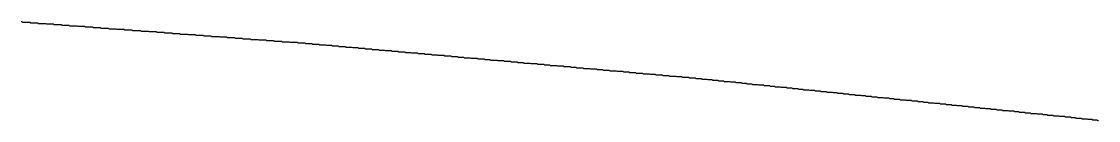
# Model space of a CAD drawing. Header units: millimetres. Extents: x 41 to 1041, y 1148 to 1248.
# Drawn here: x 230.35 to 248.56, y 1199.87 to 1201.54 of the extents above; entities that cross this region are included whole.
import ezdxf

# ---------------------------------------------------------------- set-up
doc = ezdxf.new("R2010")
doc.units = ezdxf.units.MM

msp = doc.modelspace()

# ---------------------------------------------------------------- linework, layer by layer
at = {"color": 3}
msp.add_polyline3d([(230.339, 1201.535, 0), (230.355, 1201.535, 0), (230.372, 1201.525, 0), (230.388, 1201.525, 0), (230.405, 1201.525, 0), (230.421, 1201.525, 0), (230.438, 1201.525, 0), (230.454, 1201.525, 0), (230.471, 1201.525, 0), (230.488, 1201.525, 0), (230.504, 1201.515, 0), (230.521, 1201.515, 0), (230.537, 1201.515, 0), (230.554, 1201.515, 0), (230.57, 1201.515, 0), (230.587, 1201.515, 0), (230.604, 1201.515, 0), (230.62, 1201.515, 0), (230.637, 1201.505, 0), (230.653, 1201.505, 0), (230.67, 1201.505, 0), (230.686, 1201.505, 0), (230.703, 1201.505, 0), (230.719, 1201.505, 0), (230.736, 1201.505, 0), (230.753, 1201.505, 0), (230.769, 1201.495, 0), (230.786, 1201.495, 0), (230.802, 1201.495, 0), (230.819, 1201.495, 0), (230.835, 1201.495, 0), (230.852, 1201.495, 0), (230.868, 1201.495, 0), (230.885, 1201.495, 0), (230.902, 1201.485, 0), (230.918, 1201.485, 0), (230.935, 1201.485, 0), (230.951, 1201.485, 0), (230.968, 1201.485, 0), (230.984, 1201.485, 0), (231.001, 1201.485, 0), (231.017, 1201.485, 0), (231.034, 1201.475, 0), (231.051, 1201.475, 0), (231.067, 1201.475, 0), (231.084, 1201.475, 0), (231.1, 1201.475, 0), (231.117, 1201.475, 0), (231.133, 1201.475, 0), (231.15, 1201.475, 0), (231.166, 1201.465, 0), (231.183, 1201.465, 0), (231.2, 1201.465, 0), (231.216, 1201.465, 0), (231.233, 1201.465, 0), (231.249, 1201.465, 0), (231.266, 1201.465, 0), (231.282, 1201.465, 0), (231.299, 1201.455, 0), (231.315, 1201.455, 0), (231.332, 1201.455, 0), (231.349, 1201.455, 0), (231.365, 1201.455, 0), (231.382, 1201.455, 0), (231.398, 1201.455, 0), (231.415, 1201.455, 0), (231.431, 1201.445, 0), (231.448, 1201.445, 0), (231.464, 1201.445, 0), (231.481, 1201.445, 0), (231.498, 1201.445, 0), (231.514, 1201.445, 0), (231.531, 1201.445, 0), (231.547, 1201.445, 0), (231.564, 1201.435, 0), (231.58, 1201.435, 0), (231.597, 1201.435, 0), (231.613, 1201.435, 0), (231.63, 1201.435, 0), (231.647, 1201.435, 0), (231.663, 1201.435, 0), (231.68, 1201.435, 0), (231.696, 1201.425, 0), (231.713, 1201.425, 0), (231.729, 1201.425, 0), (231.746, 1201.425, 0), (231.763, 1201.425, 0), (231.779, 1201.425, 0), (231.796, 1201.425, 0), (231.812, 1201.425, 0), (231.829, 1201.415, 0), (231.845, 1201.415, 0), (231.862, 1201.415, 0), (231.878, 1201.415, 0), (231.895, 1201.415, 0), (231.912, 1201.415, 0), (231.928, 1201.415, 0), (231.945, 1201.415, 0), (231.961, 1201.405, 0), (231.978, 1201.405, 0), (231.994, 1201.405, 0), (232.011, 1201.405, 0), (232.027, 1201.405, 0), (232.044, 1201.405, 0), (232.061, 1201.405, 0), (232.077, 1201.405, 0), (232.094, 1201.395, 0), (232.11, 1201.395, 0), (232.127, 1201.395, 0), (232.143, 1201.395, 0), (232.16, 1201.395, 0), (232.176, 1201.395, 0), (232.193, 1201.395, 0), (232.21, 1201.395, 0), (232.226, 1201.385, 0), (232.243, 1201.385, 0), (232.259, 1201.385, 0), (232.276, 1201.385, 0), (232.292, 1201.385, 0), (232.309, 1201.385, 0), (232.325, 1201.385, 0), (232.342, 1201.385, 0), (232.359, 1201.385, 0), (232.375, 1201.375, 0), (232.392, 1201.375, 0), (232.408, 1201.375, 0), (232.425, 1201.375, 0), (232.441, 1201.375, 0), (232.458, 1201.375, 0), (232.474, 1201.375, 0), (232.491, 1201.375, 0), (232.508, 1201.365, 0), (232.524, 1201.365, 0), (232.541, 1201.365, 0), (232.557, 1201.365, 0), (232.574, 1201.365, 0), (232.59, 1201.365, 0), (232.607, 1201.365, 0), (232.623, 1201.365, 0), (232.64, 1201.355, 0), (232.657, 1201.355, 0), (232.673, 1201.355, 0), (232.69, 1201.355, 0), (232.706, 1201.355, 0), (232.723, 1201.355, 0), (232.739, 1201.355, 0), (232.756, 1201.355, 0), (232.773, 1201.345, 0), (232.789, 1201.345, 0), (232.806, 1201.345, 0), (232.822, 1201.345, 0), (232.839, 1201.345, 0), (232.855, 1201.345, 0), (232.872, 1201.345, 0), (232.888, 1201.345, 0), (232.905, 1201.335, 0), (232.922, 1201.335, 0), (232.938, 1201.335, 0), (232.955, 1201.335, 0), (232.971, 1201.335, 0), (232.988, 1201.335, 0), (233.004, 1201.335, 0), (233.021, 1201.335, 0), (233.037, 1201.325, 0), (233.054, 1201.325, 0), (233.071, 1201.325, 0), (233.087, 1201.325, 0), (233.104, 1201.325, 0), (233.12, 1201.325, 0), (233.137, 1201.325, 0), (233.153, 1201.325, 0), (233.17, 1201.315, 0), (233.186, 1201.315, 0), (233.203, 1201.315, 0), (233.22, 1201.315, 0), (233.236, 1201.315, 0), (233.253, 1201.315, 0), (233.269, 1201.315, 0), (233.286, 1201.315, 0), (233.302, 1201.305, 0), (233.319, 1201.305, 0), (233.335, 1201.305, 0), (233.352, 1201.305, 0), (233.369, 1201.305, 0), (233.385, 1201.305, 0), (233.402, 1201.305, 0), (233.418, 1201.305, 0), (233.435, 1201.295, 0), (233.451, 1201.295, 0), (233.468, 1201.295, 0), (233.484, 1201.295, 0), (233.501, 1201.295, 0), (233.518, 1201.295, 0), (233.534, 1201.295, 0), (233.551, 1201.295, 0), (233.567, 1201.285, 0), (233.584, 1201.285, 0), (233.6, 1201.285, 0), (233.617, 1201.285, 0), (233.633, 1201.285, 0), (233.65, 1201.285, 0), (233.667, 1201.285, 0), (233.683, 1201.285, 0), (233.7, 1201.275, 0), (233.716, 1201.275, 0), (233.733, 1201.275, 0), (233.749, 1201.275, 0), (233.766, 1201.275, 0), (233.783, 1201.275, 0), (233.799, 1201.275, 0), (233.816, 1201.275, 0), (233.832, 1201.265, 0), (233.849, 1201.265, 0), (233.865, 1201.265, 0), (233.882, 1201.265, 0), (233.898, 1201.265, 0), (233.915, 1201.265, 0), (233.932, 1201.265, 0), (233.948, 1201.265, 0), (233.965, 1201.255, 0), (233.981, 1201.255, 0), (233.998, 1201.255, 0), (234.014, 1201.255, 0), (234.031, 1201.255, 0), (234.047, 1201.255, 0), (234.064, 1201.255, 0), (234.081, 1201.255, 0), (234.097, 1201.245, 0), (234.114, 1201.245, 0), (234.13, 1201.245, 0), (234.147, 1201.245, 0), (234.163, 1201.245, 0), (234.18, 1201.245, 0), (234.196, 1201.245, 0), (234.213, 1201.245, 0), (234.23, 1201.235, 0), (234.246, 1201.235, 0), (234.263, 1201.235, 0), (234.279, 1201.235, 0), (234.296, 1201.235, 0), (234.312, 1201.235, 0), (234.329, 1201.235, 0), (234.345, 1201.235, 0), (234.362, 1201.225, 0), (234.379, 1201.225, 0), (234.395, 1201.225, 0), (234.412, 1201.225, 0), (234.428, 1201.225, 0), (234.445, 1201.225, 0), (234.461, 1201.225, 0), (234.478, 1201.225, 0), (234.494, 1201.215, 0), (234.511, 1201.215, 0), (234.528, 1201.215, 0), (234.544, 1201.215, 0), (234.561, 1201.215, 0), (234.577, 1201.215, 0), (234.594, 1201.215, 0), (234.61, 1201.215, 0), (234.627, 1201.205, 0), (234.643, 1201.205, 0), (234.66, 1201.205, 0), (234.677, 1201.205, 0), (234.693, 1201.205, 0), (234.71, 1201.205, 0), (234.726, 1201.205, 0), (234.743, 1201.205, 0), (234.759, 1201.195, 0), (234.776, 1201.195, 0), (234.792, 1201.195, 0), (234.809, 1201.195, 0), (234.826, 1201.195, 0), (234.842, 1201.195, 0), (234.859, 1201.195, 0), (234.875, 1201.195, 0), (234.892, 1201.185, 0), (234.908, 1201.185, 0), (234.925, 1201.185, 0), (234.942, 1201.185, 0), (234.958, 1201.185, 0), (234.975, 1201.185, 0), (234.991, 1201.185, 0), (235.008, 1201.185, 0), (235.024, 1201.175, 0), (235.041, 1201.175, 0), (235.057, 1201.175, 0), (235.074, 1201.175, 0), (235.091, 1201.175, 0), (235.107, 1201.175, 0), (235.124, 1201.175, 0), (235.14, 1201.175, 0), (235.157, 1201.165, 0), (235.173, 1201.165, 0), (235.19, 1201.165, 0), (235.206, 1201.165, 0), (235.223, 1201.165, 0), (235.24, 1201.165, 0), (235.256, 1201.165, 0), (235.273, 1201.155, 0), (235.289, 1201.155, 0), (235.306, 1201.155, 0), (235.322, 1201.155, 0), (235.339, 1201.155, 0), (235.355, 1201.155, 0), (235.372, 1201.155, 0), (235.388, 1201.145, 0), (235.405, 1201.145, 0), (235.421, 1201.145, 0), (235.438, 1201.145, 0), (235.455, 1201.145, 0), (235.471, 1201.145, 0), (235.488, 1201.145, 0), (235.504, 1201.135, 0), (235.521, 1201.135, 0), (235.537, 1201.135, 0), (235.554, 1201.135, 0), (235.57, 1201.135, 0), (235.587, 1201.135, 0), (235.603, 1201.125, 0), (235.62, 1201.125, 0), (235.636, 1201.125, 0), (235.653, 1201.125, 0), (235.669, 1201.125, 0), (235.686, 1201.125, 0), (235.703, 1201.125, 0), (235.719, 1201.115, 0), (235.736, 1201.115, 0), (235.752, 1201.115, 0), (235.769, 1201.115, 0), (235.785, 1201.115, 0), (235.802, 1201.115, 0), (235.818, 1201.115, 0), (235.835, 1201.105, 0), (235.851, 1201.105, 0), (235.868, 1201.105, 0), (235.884, 1201.105, 0), (235.901, 1201.105, 0), (235.918, 1201.105, 0), (235.934, 1201.105, 0), (235.951, 1201.095, 0), (235.967, 1201.095, 0), (235.984, 1201.095, 0), (236, 1201.095, 0), (236.017, 1201.095, 0), (236.033, 1201.095, 0), (236.05, 1201.085, 0), (236.066, 1201.085, 0), (236.083, 1201.085, 0), (236.099, 1201.085, 0), (236.116, 1201.085, 0), (236.133, 1201.085, 0), (236.149, 1201.085, 0), (236.166, 1201.075, 0), (236.182, 1201.075, 0), (236.199, 1201.075, 0), (236.215, 1201.075, 0), (236.232, 1201.075, 0), (236.248, 1201.075, 0), (236.265, 1201.075, 0), (236.281, 1201.065, 0), (236.298, 1201.065, 0), (236.314, 1201.065, 0), (236.331, 1201.065, 0), (236.348, 1201.065, 0), (236.364, 1201.065, 0), (236.381, 1201.065, 0), (236.397, 1201.055, 0), (236.414, 1201.055, 0), (236.43, 1201.055, 0), (236.447, 1201.055, 0), (236.463, 1201.055, 0), (236.48, 1201.055, 0), (236.496, 1201.045, 0), (236.513, 1201.045, 0), (236.529, 1201.045, 0), (236.546, 1201.045, 0), (236.563, 1201.045, 0), (236.579, 1201.045, 0), (236.596, 1201.045, 0), (236.612, 1201.035, 0), (236.629, 1201.035, 0), (236.645, 1201.035, 0), (236.662, 1201.035, 0), (236.678, 1201.035, 0), (236.695, 1201.035, 0), (236.711, 1201.035, 0), (236.728, 1201.025, 0), (236.744, 1201.025, 0), (236.761, 1201.025, 0), (236.778, 1201.025, 0), (236.794, 1201.025, 0), (236.811, 1201.025, 0), (236.827, 1201.025, 0), (236.844, 1201.015, 0), (236.86, 1201.015, 0), (236.877, 1201.015, 0), (236.893, 1201.015, 0), (236.91, 1201.015, 0), (236.926, 1201.015, 0), (236.943, 1201.005, 0), (236.959, 1201.005, 0), (236.976, 1201.005, 0), (236.993, 1201.005, 0), (237.009, 1201.005, 0), (237.026, 1201.005, 0), (237.042, 1201.005, 0), (237.059, 1200.995, 0), (237.075, 1200.995, 0), (237.092, 1200.995, 0), (237.108, 1200.995, 0), (237.125, 1200.995, 0), (237.141, 1200.995, 0), (237.158, 1200.995, 0), (237.174, 1200.985, 0), (237.191, 1200.985, 0), (237.208, 1200.985, 0), (237.224, 1200.985, 0), (237.241, 1200.985, 0), (237.257, 1200.985, 0), (237.274, 1200.985, 0), (237.29, 1200.975, 0), (237.307, 1200.975, 0), (237.323, 1200.975, 0), (237.34, 1200.975, 0), (237.356, 1200.975, 0), (237.373, 1200.975, 0), (237.389, 1200.965, 0), (237.406, 1200.965, 0), (237.423, 1200.965, 0), (237.439, 1200.965, 0), (237.456, 1200.965, 0), (237.472, 1200.965, 0), (237.489, 1200.965, 0), (237.505, 1200.955, 0), (237.522, 1200.955, 0), (237.538, 1200.955, 0), (237.555, 1200.955, 0), (237.571, 1200.955, 0), (237.588, 1200.955, 0), (237.604, 1200.955, 0), (237.621, 1200.945, 0), (237.638, 1200.945, 0), (237.654, 1200.945, 0), (237.671, 1200.945, 0), (237.687, 1200.945, 0), (237.704, 1200.945, 0), (237.72, 1200.945, 0), (237.737, 1200.935, 0), (237.753, 1200.935, 0), (237.77, 1200.935, 0), (237.786, 1200.935, 0), (237.803, 1200.935, 0), (237.819, 1200.935, 0), (237.836, 1200.925, 0), (237.853, 1200.925, 0), (237.869, 1200.925, 0), (237.886, 1200.925, 0), (237.902, 1200.925, 0), (237.919, 1200.925, 0), (237.935, 1200.925, 0), (237.952, 1200.915, 0), (237.968, 1200.915, 0), (237.985, 1200.915, 0), (238.001, 1200.915, 0), (238.018, 1200.915, 0), (238.034, 1200.915, 0), (238.051, 1200.915, 0), (238.068, 1200.905, 0), (238.084, 1200.905, 0), (238.101, 1200.905, 0), (238.117, 1200.905, 0), (238.134, 1200.905, 0), (238.15, 1200.905, 0), (238.167, 1200.905, 0), (238.183, 1200.895, 0), (238.2, 1200.895, 0), (238.216, 1200.895, 0), (238.233, 1200.895, 0), (238.249, 1200.895, 0), (238.266, 1200.895, 0), (238.283, 1200.885, 0), (238.299, 1200.885, 0), (238.316, 1200.885, 0), (238.332, 1200.885, 0), (238.349, 1200.885, 0), (238.365, 1200.885, 0), (238.382, 1200.885, 0), (238.398, 1200.875, 0), (238.415, 1200.875, 0), (238.431, 1200.875, 0), (238.448, 1200.875, 0), (238.464, 1200.875, 0), (238.481, 1200.875, 0), (238.498, 1200.875, 0), (238.514, 1200.865, 0), (238.531, 1200.865, 0), (238.547, 1200.865, 0), (238.564, 1200.865, 0), (238.58, 1200.865, 0), (238.597, 1200.865, 0), (238.613, 1200.865, 0), (238.63, 1200.855, 0), (238.646, 1200.855, 0), (238.663, 1200.855, 0), (238.679, 1200.855, 0), (238.696, 1200.855, 0), (238.713, 1200.855, 0), (238.729, 1200.855, 0), (238.746, 1200.845, 0), (238.762, 1200.845, 0), (238.779, 1200.845, 0), (238.795, 1200.845, 0), (238.812, 1200.845, 0), (238.828, 1200.845, 0), (238.845, 1200.835, 0), (238.861, 1200.835, 0), (238.878, 1200.835, 0), (238.894, 1200.835, 0), (238.911, 1200.835, 0), (238.928, 1200.835, 0), (238.944, 1200.835, 0), (238.961, 1200.825, 0), (238.977, 1200.825, 0), (238.994, 1200.825, 0), (239.01, 1200.825, 0), (239.027, 1200.825, 0), (239.043, 1200.825, 0), (239.06, 1200.825, 0), (239.076, 1200.815, 0), (239.093, 1200.815, 0), (239.109, 1200.815, 0), (239.126, 1200.815, 0), (239.142, 1200.815, 0), (239.159, 1200.815, 0), (239.176, 1200.815, 0), (239.192, 1200.805, 0), (239.209, 1200.805, 0), (239.225, 1200.805, 0), (239.242, 1200.805, 0), (239.258, 1200.805, 0), (239.275, 1200.805, 0), (239.291, 1200.795, 0), (239.308, 1200.795, 0), (239.324, 1200.795, 0), (239.341, 1200.795, 0), (239.357, 1200.795, 0), (239.374, 1200.795, 0), (239.391, 1200.795, 0), (239.407, 1200.785, 0), (239.424, 1200.785, 0), (239.44, 1200.785, 0), (239.457, 1200.785, 0), (239.473, 1200.785, 0), (239.49, 1200.785, 0), (239.506, 1200.785, 0), (239.523, 1200.775, 0), (239.539, 1200.775, 0), (239.556, 1200.775, 0), (239.572, 1200.775, 0), (239.589, 1200.775, 0), (239.606, 1200.775, 0), (239.622, 1200.775, 0), (239.639, 1200.765, 0), (239.655, 1200.765, 0), (239.672, 1200.765, 0), (239.688, 1200.765, 0), (239.705, 1200.765, 0), (239.721, 1200.765, 0), (239.738, 1200.755, 0), (239.754, 1200.755, 0), (239.771, 1200.755, 0), (239.787, 1200.755, 0), (239.804, 1200.755, 0), (239.821, 1200.755, 0), (239.837, 1200.755, 0), (239.854, 1200.745, 0), (239.87, 1200.745, 0), (239.887, 1200.745, 0), (239.903, 1200.745, 0), (239.92, 1200.745, 0), (239.936, 1200.745, 0), (239.953, 1200.745, 0), (239.969, 1200.735, 0), (239.986, 1200.735, 0), (240.002, 1200.735, 0), (240.019, 1200.735, 0), (240.036, 1200.735, 0), (240.052, 1200.735, 0), (240.069, 1200.735, 0), (240.085, 1200.725, 0), (240.102, 1200.725, 0), (240.118, 1200.725, 0), (240.135, 1200.725, 0), (240.151, 1200.725, 0), (240.168, 1200.725, 0), (240.184, 1200.715, 0), (240.201, 1200.715, 0), (240.217, 1200.715, 0), (240.234, 1200.715, 0), (240.251, 1200.715, 0), (240.267, 1200.715, 0), (240.284, 1200.715, 0), (240.3, 1200.705, 0), (240.317, 1200.705, 0), (240.333, 1200.705, 0), (240.35, 1200.705, 0), (240.366, 1200.705, 0), (240.383, 1200.705, 0), (240.399, 1200.705, 0), (240.416, 1200.695, 0), (240.432, 1200.695, 0), (240.449, 1200.695, 0), (240.466, 1200.695, 0), (240.482, 1200.695, 0), (240.499, 1200.695, 0), (240.515, 1200.695, 0), (240.532, 1200.685, 0), (240.548, 1200.685, 0), (240.565, 1200.685, 0), (240.581, 1200.685, 0), (240.598, 1200.685, 0), (240.614, 1200.685, 0), (240.631, 1200.675, 0), (240.647, 1200.675, 0), (240.664, 1200.675, 0), (240.681, 1200.675, 0), (240.697, 1200.675, 0), (240.714, 1200.675, 0), (240.73, 1200.675, 0), (240.747, 1200.665, 0), (240.763, 1200.665, 0), (240.78, 1200.665, 0), (240.796, 1200.665, 0), (240.813, 1200.665, 0), (240.829, 1200.665, 0), (240.846, 1200.665, 0), (240.862, 1200.655, 0), (240.879, 1200.655, 0), (240.896, 1200.655, 0), (240.912, 1200.655, 0), (240.929, 1200.655, 0), (240.945, 1200.655, 0), (240.962, 1200.655, 0), (240.978, 1200.645, 0), (240.995, 1200.645, 0), (241.011, 1200.645, 0), (241.028, 1200.645, 0), (241.044, 1200.645, 0), (241.061, 1200.645, 0), (241.077, 1200.635, 0), (241.094, 1200.635, 0), (241.111, 1200.635, 0), (241.127, 1200.635, 0), (241.144, 1200.635, 0), (241.16, 1200.635, 0), (241.177, 1200.635, 0), (241.193, 1200.625, 0), (241.21, 1200.625, 0), (241.226, 1200.625, 0), (241.243, 1200.625, 0), (241.259, 1200.625, 0), (241.276, 1200.625, 0), (241.292, 1200.625, 0), (241.309, 1200.615, 0), (241.326, 1200.615, 0), (241.342, 1200.615, 0), (241.359, 1200.615, 0), (241.375, 1200.615, 0), (241.392, 1200.615, 0), (241.408, 1200.615, 0), (241.425, 1200.605, 0), (241.441, 1200.605, 0), (241.458, 1200.605, 0), (241.474, 1200.605, 0), (241.491, 1200.605, 0), (241.507, 1200.605, 0), (241.524, 1200.595, 0), (241.541, 1200.595, 0), (241.557, 1200.595, 0), (241.574, 1200.595, 0), (241.59, 1200.595, 0), (241.607, 1200.595, 0), (241.623, 1200.595, 0), (241.64, 1200.585, 0), (241.656, 1200.585, 0), (241.673, 1200.585, 0), (241.689, 1200.585, 0), (241.706, 1200.585, 0), (241.722, 1200.585, 0), (241.739, 1200.585, 0), (241.756, 1200.575, 0), (241.772, 1200.575, 0), (241.789, 1200.575, 0), (241.805, 1200.575, 0), (241.822, 1200.575, 0), (241.838, 1200.575, 0), (241.855, 1200.565, 0), (241.871, 1200.565, 0), (241.888, 1200.565, 0), (241.904, 1200.565, 0), (241.921, 1200.565, 0), (241.937, 1200.565, 0), (241.954, 1200.555, 0), (241.97, 1200.555, 0), (241.987, 1200.555, 0), (242.003, 1200.555, 0), (242.02, 1200.555, 0), (242.036, 1200.545, 0), (242.053, 1200.545, 0), (242.069, 1200.545, 0), (242.086, 1200.545, 0), (242.102, 1200.545, 0), (242.119, 1200.545, 0), (242.135, 1200.535, 0), (242.152, 1200.535, 0), (242.168, 1200.535, 0), (242.185, 1200.535, 0), (242.201, 1200.535, 0), (242.218, 1200.535, 0), (242.234, 1200.525, 0), (242.251, 1200.525, 0), (242.267, 1200.525, 0), (242.284, 1200.525, 0), (242.301, 1200.525, 0), (242.317, 1200.525, 0), (242.334, 1200.515, 0), (242.35, 1200.515, 0), (242.367, 1200.515, 0), (242.383, 1200.515, 0), (242.4, 1200.515, 0), (242.416, 1200.515, 0), (242.433, 1200.505, 0), (242.449, 1200.505, 0), (242.466, 1200.505, 0), (242.482, 1200.505, 0), (242.499, 1200.505, 0), (242.515, 1200.505, 0), (242.532, 1200.495, 0), (242.548, 1200.495, 0), (242.565, 1200.495, 0), (242.581, 1200.495, 0), (242.598, 1200.495, 0), (242.614, 1200.485, 0), (242.631, 1200.485, 0), (242.647, 1200.485, 0), (242.664, 1200.485, 0), (242.68, 1200.485, 0), (242.697, 1200.485, 0), (242.713, 1200.475, 0), (242.73, 1200.475, 0), (242.746, 1200.475, 0), (242.763, 1200.475, 0), (242.779, 1200.475, 0), (242.796, 1200.475, 0), (242.812, 1200.465, 0), (242.829, 1200.465, 0), (242.846, 1200.465, 0), (242.862, 1200.465, 0), (242.879, 1200.465, 0), (242.895, 1200.465, 0), (242.912, 1200.455, 0), (242.928, 1200.455, 0), (242.945, 1200.455, 0), (242.961, 1200.455, 0), (242.978, 1200.455, 0), (242.994, 1200.455, 0), (243.011, 1200.445, 0), (243.027, 1200.445, 0), (243.044, 1200.445, 0), (243.06, 1200.445, 0), (243.077, 1200.445, 0), (243.093, 1200.435, 0), (243.11, 1200.435, 0), (243.126, 1200.435, 0), (243.143, 1200.435, 0), (243.159, 1200.435, 0), (243.176, 1200.435, 0), (243.192, 1200.425, 0), (243.209, 1200.425, 0), (243.225, 1200.425, 0), (243.242, 1200.425, 0), (243.258, 1200.425, 0), (243.275, 1200.425, 0), (243.291, 1200.415, 0), (243.308, 1200.415, 0), (243.324, 1200.415, 0), (243.341, 1200.415, 0), (243.357, 1200.415, 0), (243.374, 1200.415, 0), (243.391, 1200.405, 0), (243.407, 1200.405, 0), (243.424, 1200.405, 0), (243.44, 1200.405, 0), (243.457, 1200.405, 0), (243.473, 1200.405, 0), (243.49, 1200.395, 0), (243.506, 1200.395, 0), (243.523, 1200.395, 0), (243.539, 1200.395, 0), (243.556, 1200.395, 0), (243.572, 1200.385, 0), (243.589, 1200.385, 0), (243.605, 1200.385, 0), (243.622, 1200.385, 0), (243.638, 1200.385, 0), (243.655, 1200.385, 0), (243.671, 1200.375, 0), (243.688, 1200.375, 0), (243.704, 1200.375, 0), (243.721, 1200.375, 0), (243.737, 1200.375, 0), (243.754, 1200.375, 0), (243.77, 1200.365, 0), (243.787, 1200.365, 0), (243.803, 1200.365, 0), (243.82, 1200.365, 0), (243.836, 1200.365, 0), (243.853, 1200.365, 0), (243.869, 1200.355, 0), (243.886, 1200.355, 0), (243.902, 1200.355, 0), (243.919, 1200.355, 0), (243.935, 1200.355, 0), (243.952, 1200.355, 0), (243.969, 1200.345, 0), (243.985, 1200.345, 0), (244.002, 1200.345, 0), (244.018, 1200.345, 0), (244.035, 1200.345, 0), (244.051, 1200.345, 0), (244.068, 1200.335, 0), (244.084, 1200.335, 0), (244.101, 1200.335, 0), (244.117, 1200.335, 0), (244.134, 1200.335, 0), (244.15, 1200.325, 0), (244.167, 1200.325, 0), (244.183, 1200.325, 0), (244.2, 1200.325, 0), (244.216, 1200.325, 0), (244.233, 1200.325, 0), (244.249, 1200.315, 0), (244.266, 1200.315, 0), (244.282, 1200.315, 0), (244.299, 1200.315, 0), (244.315, 1200.315, 0), (244.332, 1200.315, 0), (244.348, 1200.305, 0), (244.365, 1200.305, 0), (244.381, 1200.305, 0), (244.398, 1200.305, 0), (244.414, 1200.305, 0), (244.431, 1200.305, 0), (244.447, 1200.295, 0), (244.464, 1200.295, 0), (244.48, 1200.295, 0), (244.497, 1200.295, 0), (244.514, 1200.295, 0), (244.53, 1200.295, 0), (244.547, 1200.285, 0), (244.563, 1200.285, 0), (244.58, 1200.285, 0), (244.596, 1200.285, 0), (244.613, 1200.285, 0), (244.629, 1200.275, 0), (244.646, 1200.275, 0), (244.662, 1200.275, 0), (244.679, 1200.275, 0), (244.695, 1200.275, 0), (244.712, 1200.275, 0), (244.728, 1200.265, 0), (244.745, 1200.265, 0), (244.761, 1200.265, 0), (244.778, 1200.265, 0), (244.794, 1200.265, 0), (244.811, 1200.265, 0), (244.827, 1200.255, 0), (244.844, 1200.255, 0), (244.86, 1200.255, 0), (244.877, 1200.255, 0), (244.893, 1200.255, 0), (244.91, 1200.255, 0), (244.926, 1200.245, 0), (244.943, 1200.245, 0), (244.959, 1200.245, 0), (244.976, 1200.245, 0), (244.992, 1200.245, 0), (245.009, 1200.245, 0), (245.025, 1200.235, 0), (245.042, 1200.235, 0), (245.059, 1200.235, 0), (245.075, 1200.235, 0), (245.092, 1200.235, 0), (245.108, 1200.225, 0), (245.125, 1200.225, 0), (245.141, 1200.225, 0), (245.158, 1200.225, 0), (245.174, 1200.225, 0), (245.191, 1200.225, 0), (245.207, 1200.215, 0), (245.224, 1200.215, 0), (245.24, 1200.215, 0), (245.257, 1200.215, 0), (245.273, 1200.215, 0), (245.29, 1200.215, 0), (245.306, 1200.205, 0), (245.323, 1200.205, 0), (245.339, 1200.205, 0), (245.356, 1200.205, 0), (245.372, 1200.205, 0), (245.389, 1200.205, 0), (245.405, 1200.195, 0), (245.422, 1200.195, 0), (245.438, 1200.195, 0), (245.455, 1200.195, 0), (245.471, 1200.195, 0), (245.488, 1200.195, 0), (245.504, 1200.185, 0), (245.521, 1200.185, 0), (245.537, 1200.185, 0), (245.554, 1200.185, 0), (245.57, 1200.185, 0), (245.587, 1200.185, 0), (245.604, 1200.175, 0), (245.62, 1200.175, 0), (245.637, 1200.175, 0), (245.653, 1200.175, 0), (245.67, 1200.175, 0), (245.686, 1200.165, 0), (245.703, 1200.165, 0), (245.719, 1200.165, 0), (245.736, 1200.165, 0), (245.752, 1200.165, 0), (245.769, 1200.165, 0), (245.785, 1200.155, 0), (245.802, 1200.155, 0), (245.818, 1200.155, 0), (245.835, 1200.155, 0), (245.851, 1200.155, 0), (245.868, 1200.155, 0), (245.884, 1200.145, 0), (245.901, 1200.145, 0), (245.917, 1200.145, 0), (245.934, 1200.145, 0), (245.95, 1200.145, 0), (245.967, 1200.145, 0), (245.983, 1200.135, 0), (246, 1200.135, 0), (246.016, 1200.135, 0), (246.033, 1200.135, 0), (246.049, 1200.135, 0), (246.066, 1200.135, 0), (246.082, 1200.125, 0), (246.099, 1200.125, 0), (246.115, 1200.125, 0), (246.132, 1200.125, 0), (246.148, 1200.125, 0), (246.165, 1200.115, 0), (246.182, 1200.115, 0), (246.198, 1200.115, 0), (246.215, 1200.115, 0), (246.231, 1200.115, 0), (246.248, 1200.115, 0), (246.264, 1200.105, 0), (246.281, 1200.105, 0), (246.297, 1200.105, 0), (246.314, 1200.105, 0), (246.33, 1200.105, 0), (246.347, 1200.105, 0), (246.363, 1200.095, 0), (246.38, 1200.095, 0), (246.396, 1200.095, 0), (246.413, 1200.095, 0), (246.429, 1200.095, 0), (246.446, 1200.095, 0), (246.462, 1200.085, 0), (246.479, 1200.085, 0), (246.495, 1200.085, 0), (246.512, 1200.085, 0), (246.528, 1200.085, 0), (246.545, 1200.085, 0), (246.561, 1200.075, 0), (246.578, 1200.075, 0), (246.594, 1200.075, 0), (246.611, 1200.075, 0), (246.627, 1200.075, 0), (246.644, 1200.065, 0), (246.66, 1200.065, 0), (246.677, 1200.065, 0), (246.693, 1200.065, 0), (246.71, 1200.065, 0), (246.727, 1200.065, 0), (246.743, 1200.055, 0), (246.76, 1200.055, 0), (246.776, 1200.055, 0), (246.793, 1200.055, 0), (246.809, 1200.055, 0), (246.826, 1200.055, 0), (246.842, 1200.045, 0), (246.859, 1200.045, 0), (246.875, 1200.045, 0), (246.892, 1200.045, 0), (246.908, 1200.045, 0), (246.925, 1200.045, 0), (246.941, 1200.035, 0), (246.958, 1200.035, 0), (246.974, 1200.035, 0), (246.991, 1200.035, 0), (247.007, 1200.035, 0), (247.024, 1200.035, 0), (247.04, 1200.025, 0), (247.057, 1200.025, 0), (247.073, 1200.025, 0), (247.09, 1200.025, 0), (247.106, 1200.025, 0), (247.123, 1200.025, 0), (247.139, 1200.015, 0), (247.156, 1200.015, 0), (247.172, 1200.015, 0), (247.189, 1200.015, 0), (247.205, 1200.015, 0), (247.222, 1200.005, 0), (247.238, 1200.005, 0), (247.255, 1200.005, 0), (247.272, 1200.005, 0), (247.288, 1200.005, 0), (247.305, 1200.005, 0), (247.321, 1199.995, 0), (247.338, 1199.995, 0), (247.354, 1199.995, 0), (247.371, 1199.995, 0), (247.387, 1199.995, 0), (247.404, 1199.995, 0), (247.42, 1199.985, 0), (247.437, 1199.985, 0), (247.453, 1199.985, 0), (247.47, 1199.985, 0), (247.486, 1199.985, 0), (247.503, 1199.985, 0), (247.519, 1199.975, 0), (247.536, 1199.975, 0), (247.552, 1199.975, 0), (247.569, 1199.975, 0), (247.585, 1199.975, 0), (247.602, 1199.975, 0), (247.618, 1199.965, 0), (247.635, 1199.965, 0), (247.651, 1199.965, 0), (247.668, 1199.965, 0), (247.684, 1199.965, 0), (247.701, 1199.955, 0), (247.717, 1199.955, 0), (247.734, 1199.955, 0), (247.75, 1199.955, 0), (247.767, 1199.955, 0), (247.783, 1199.955, 0), (247.8, 1199.945, 0), (247.816, 1199.945, 0), (247.833, 1199.945, 0), (247.85, 1199.945, 0), (247.866, 1199.945, 0), (247.883, 1199.945, 0), (247.899, 1199.935, 0), (247.916, 1199.935, 0), (247.932, 1199.935, 0), (247.949, 1199.935, 0), (247.965, 1199.935, 0), (247.982, 1199.935, 0), (247.998, 1199.925, 0), (248.015, 1199.925, 0), (248.031, 1199.925, 0), (248.048, 1199.925, 0), (248.064, 1199.925, 0), (248.081, 1199.925, 0), (248.097, 1199.915, 0), (248.114, 1199.915, 0), (248.13, 1199.915, 0), (248.147, 1199.915, 0), (248.163, 1199.915, 0), (248.18, 1199.905, 0), (248.196, 1199.905, 0), (248.213, 1199.905, 0), (248.229, 1199.905, 0), (248.246, 1199.905, 0), (248.262, 1199.905, 0), (248.279, 1199.895, 0), (248.295, 1199.895, 0), (248.312, 1199.895, 0), (248.328, 1199.895, 0), (248.345, 1199.895, 0), (248.361, 1199.895, 0), (248.378, 1199.885, 0), (248.394, 1199.885, 0), (248.411, 1199.885, 0), (248.427, 1199.885, 0), (248.444, 1199.885, 0), (248.46, 1199.875, 0), (248.477, 1199.875, 0), (248.493, 1199.875, 0), (248.51, 1199.875, 0), (248.526, 1199.875, 0), (248.543, 1199.865, 0), (248.559, 1199.865, 0)], dxfattribs=at)

doc.saveas('drawing.dxf')
